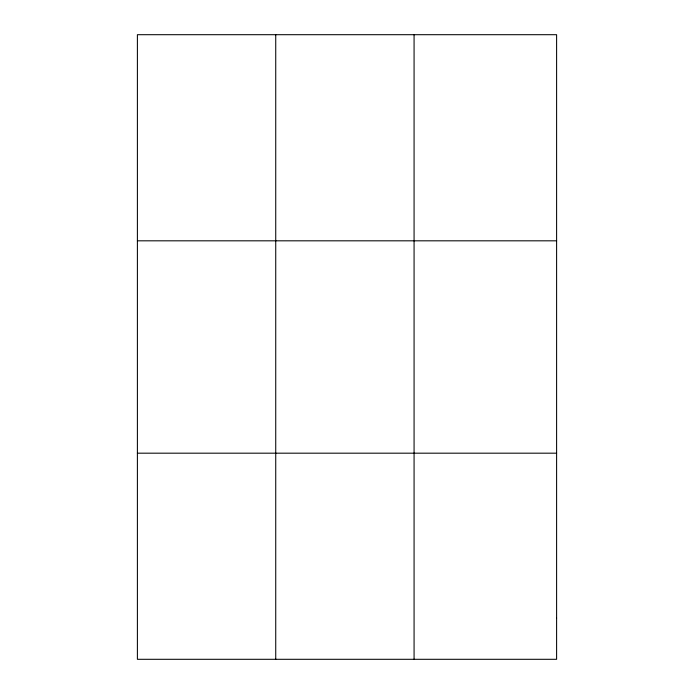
<?xml version="1.0" encoding="UTF-8"?>
<svg xmlns="http://www.w3.org/2000/svg" width="694" height="694" viewBox="0 0 694 694"><rect width="100%" height="100%" fill="white"/><g stroke="black" fill="none" stroke-linecap="round" stroke-linejoin="round"><path stroke-width="1.04" d="M275.735 659.3L275.735 34.7M414.075 659.3L414.075 34.7M137.395 240.818L556.605 240.818M137.395 453.182L556.605 453.182M556.605 618.076L556.605 659.3L137.395 659.3L137.395 34.7L556.605 34.7L556.605 618.076"/></g></svg>
